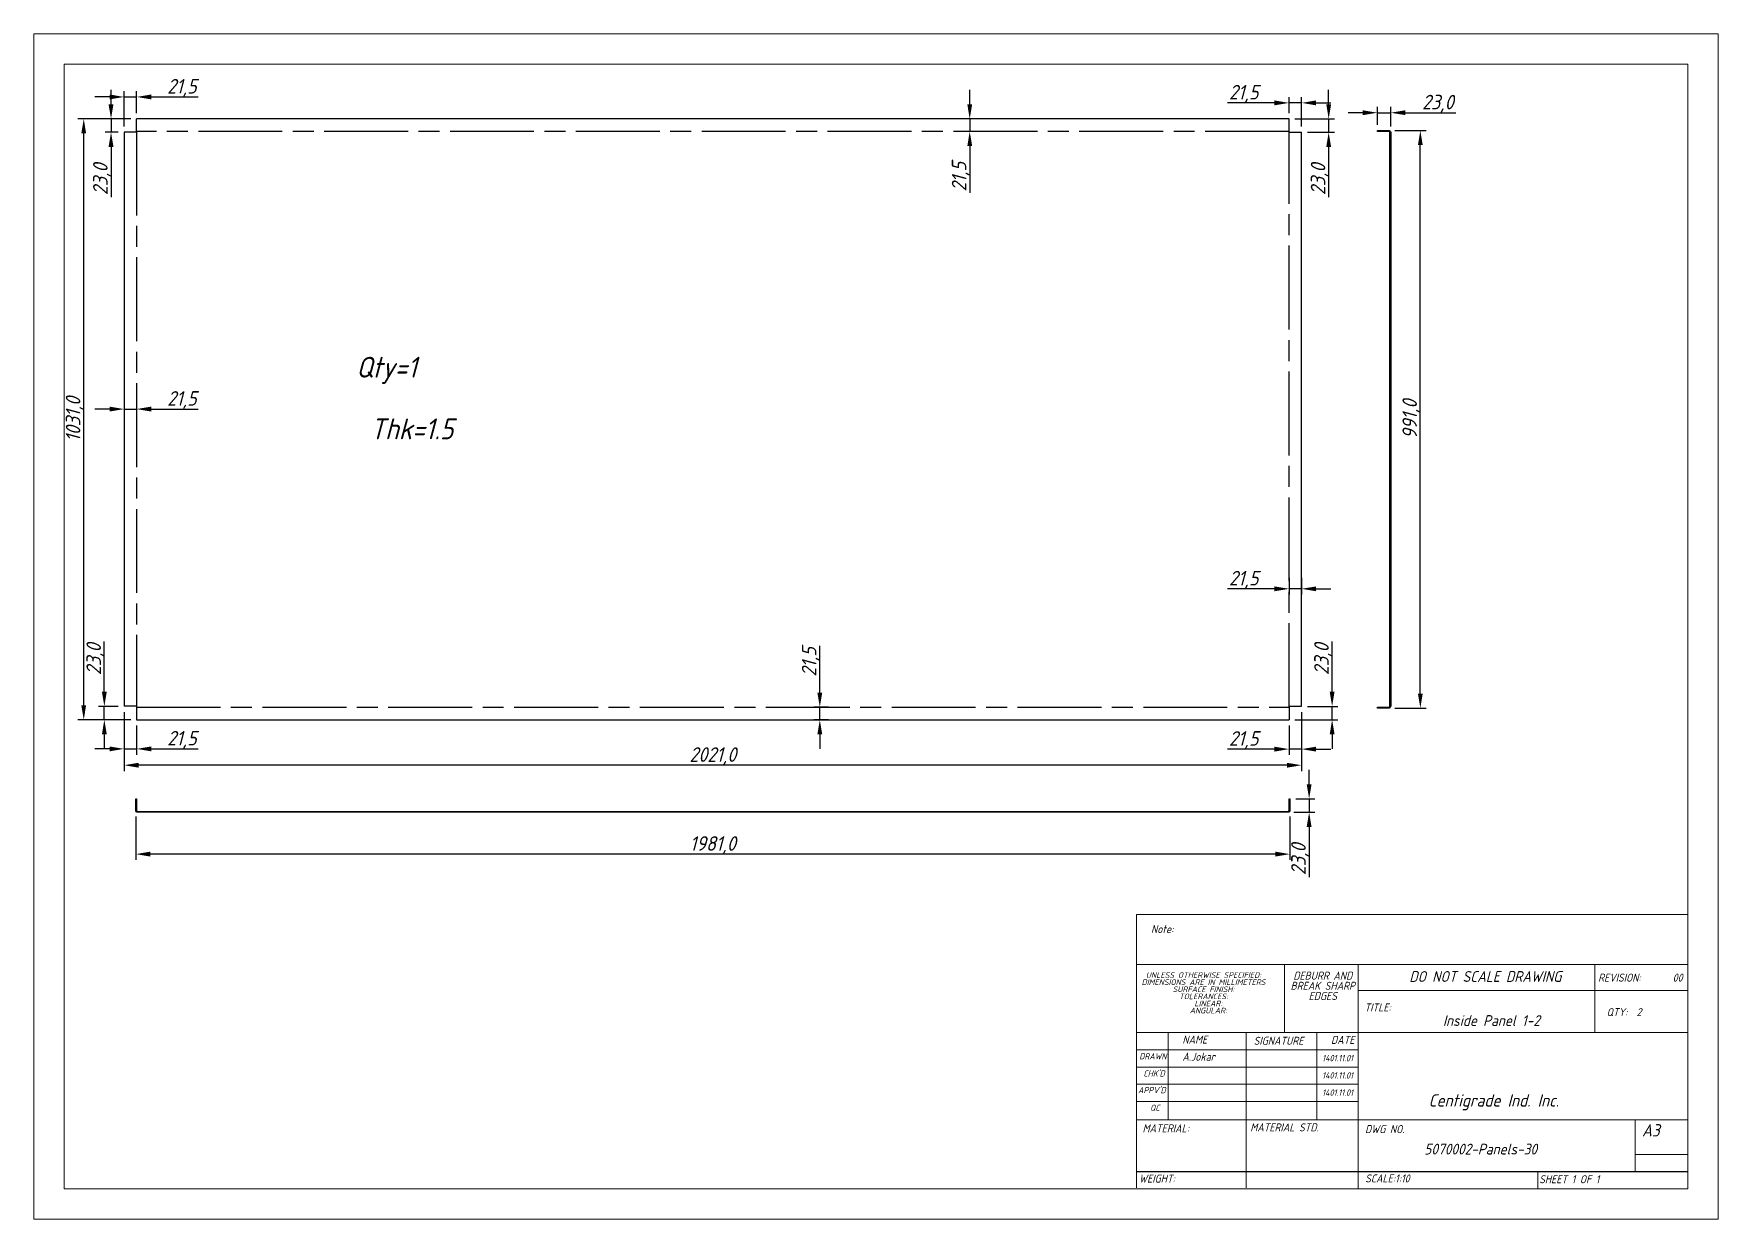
# Model space of a CAD drawing. Header units: inches. Extents: x 18597 to 101525, y -10106 to 51.
# Drawn here: x 57262 to 60154, y -5504 to -3469 of the extents above; entities that cross this region are included whole.
import ezdxf

# ---------------------------------------------------------------- set-up
doc = ezdxf.new("R2010")
doc.units = ezdxf.units.IN
doc.header["$LTSCALE"] = 6
doc.header["$MEASUREMENT"] = 0
doc.linetypes.add('ACAD_ISO08W100', pattern=[36, 24, -3, 6, -3])
doc.linetypes.add('SLD-Solid', pattern=[0])
doc.styles.add('GENISO', font='geniso.shx', dxfattribs={"oblique": 15})
doc.dimstyles.new('Scale', dxfattribs={"dimscale": 10, "dimtxt": 2.5, "dimasz": 2.5, "dimexe": 1, "dimexo": 1, "dimgap": 0.1, "dimtad": 1, "dimdec": 1, "dimzin": 0, "dimtxsty": 'GENISO', "dimcen": 2.5, "dimclrd": 1, "dimclre": 1, "dimclrt": 256, "dimadec": 0, "dimazin": 0, "dimtfac": 1, "dimtdec": 1, "dimtmove": 0, "dimatfit": 3, "dimfxl": 1, "dimtzin": 0, "dimlwd": -1, "dimlwe": -1, "dimarcsym": 0})

# ---------------------------------------------------------------- blocks, each defined once
blk = doc.blocks.new('*D550')
at = {"color": 1, "transparency": 16777216}
for p, q in [((58611.5, -4599.8), (58611.5, -4519.2)), ((58626.2, -4624.8), (58601.5, -4624.8)), ((58611.5, -4646.3), (58611.5, -4624.8)), ((58626.2, -4646.3), (58601.5, -4646.3)), ((58611.5, -4671.3), (58611.5, -4696.3))]:
    blk.add_line(p, q, dxfattribs=at)
for points in [[(58607.4, -4599.8), (58615.7, -4599.8), (58611.5, -4624.8)], [(58607.4, -4671.3), (58615.7, -4671.3), (58611.5, -4646.3)]]:
    blk.add_solid(points, dxfattribs=at)
at = {"layer": 'Defpoints', "color": 0, "transparency": 16777216}
for p in [(58611.5, -4624.8), (58636.2, -4624.8), (58636.2, -4646.3)]:
    blk.add_point(p, dxfattribs=at)
at = {"transparency": 16777216, "insert": (58596.1, -4547), "char_height": 25, "attachment_point": 5, "rotation": 90, "style": 'GENISO'}
blk.add_mtext('21,5', dxfattribs=at)
blk = doc.blocks.new('*D551')
at = {"color": 1, "transparency": 16777216}
for p, q in [((59391.9, -4421.6), (59311.4, -4421.6)), ((59416.9, -4402.5), (59416.9, -4431.6)), ((59438.4, -4421.6), (59416.9, -4421.6)), ((59438.4, -4402.5), (59438.4, -4431.6)), ((59463.4, -4421.6), (59488.4, -4421.6))]:
    blk.add_line(p, q, dxfattribs=at)
for points in [[(59391.9, -4417.5), (59391.9, -4425.8), (59416.9, -4421.6)], [(59463.4, -4417.5), (59463.4, -4425.8), (59438.4, -4421.6)]]:
    blk.add_solid(points, dxfattribs=at)
at = {"layer": 'Defpoints', "color": 0, "transparency": 16777216}
for p in [(59416.9, -4392.5), (59438.4, -4392.5), (59416.9, -4421.6)]:
    blk.add_point(p, dxfattribs=at)
at = {"transparency": 16777216, "insert": (59339.1, -4406.3), "char_height": 25, "attachment_point": 5, "style": 'GENISO'}
blk.add_mtext('21,5', dxfattribs=at)
blk = doc.blocks.new('*D552')
at = {"color": 1, "transparency": 16777216}
for p, q in [((58868.8, -3590.3), (58868.8, -3565.3)), ((58868.8, -3615.3), (58868.8, -3636.8)), ((58868.8, -3661.8), (58868.8, -3742.3))]:
    blk.add_line(p, q, dxfattribs=at)
for points in [[(58864.7, -3590.3), (58873, -3590.3), (58868.8, -3615.3)], [(58864.7, -3661.8), (58873, -3661.8), (58868.8, -3636.8)]]:
    blk.add_solid(points, dxfattribs=at)
at = {"layer": 'Defpoints', "color": 0, "transparency": 16777216}
for p in [(58868.8, -3615.3), (58868.8, -3636.8), (58868.8, -3636.8)]:
    blk.add_point(p, dxfattribs=at)
at = {"transparency": 16777216, "insert": (58853.5, -3714.5), "char_height": 25, "attachment_point": 5, "rotation": 90, "style": 'GENISO'}
blk.add_mtext('21,5', dxfattribs=at)
blk = doc.blocks.new('*D553')
at = {"color": 1, "transparency": 16777216}
for p, q in [((57392.4, -4113.2), (57367.4, -4113.2)), ((57417.4, -4108.6), (57417.4, -4123.2)), ((57417.4, -4113.2), (57438.9, -4113.2)), ((57438.9, -4108.6), (57438.9, -4123.2)), ((57463.9, -4113.2), (57544.4, -4113.2))]:
    blk.add_line(p, q, dxfattribs=at)
for points in [[(57392.4, -4109), (57392.4, -4117.4), (57417.4, -4113.2)], [(57463.9, -4109), (57463.9, -4117.4), (57438.9, -4113.2)]]:
    blk.add_solid(points, dxfattribs=at)
at = {"layer": 'Defpoints', "color": 0, "transparency": 16777216}
for p in [(57417.4, -4098.6), (57438.9, -4098.6), (57438.9, -4113.2)]:
    blk.add_point(p, dxfattribs=at)
at = {"transparency": 16777216, "insert": (57516.7, -4097.8), "char_height": 25, "attachment_point": 5, "style": 'GENISO'}
blk.add_mtext('21,5', dxfattribs=at)
blk = doc.blocks.new('*D554')
at = {"color": 1, "transparency": 16777216}
for p, q in [((57428.9, -3615.3), (57338.2, -3615.3)), ((57348.2, -4621.3), (57348.2, -3640.3)), ((57428.9, -4646.3), (57338.2, -4646.3))]:
    blk.add_line(p, q, dxfattribs=at)
for points in [[(57344, -3640.3), (57352.3, -3640.3), (57348.2, -3615.3)], [(57344, -4621.3), (57352.3, -4621.3), (57348.2, -4646.3)]]:
    blk.add_solid(points, dxfattribs=at)
at = {"layer": 'Defpoints', "color": 0, "transparency": 16777216}
for p in [(57348.2, -3615.3), (57438.9, -3615.3), (57438.9, -4646.3)]:
    blk.add_point(p, dxfattribs=at)
at = {"transparency": 16777216, "insert": (57332.8, -4130.8), "char_height": 25, "attachment_point": 5, "rotation": 90, "style": 'GENISO'}
blk.add_mtext('1031,0', dxfattribs=at)
blk = doc.blocks.new('*D555')
at = {"color": 1, "transparency": 16777216}
for p, q in [((57417.4, -4633.3), (57417.4, -4734.3)), ((59438.4, -4633.3), (59438.4, -4734.3)), ((59413.4, -4724.3), (57442.4, -4724.3))]:
    blk.add_line(p, q, dxfattribs=at)
for points in [[(57442.4, -4720.2), (57442.4, -4728.5), (57417.4, -4724.3)], [(59413.4, -4720.2), (59413.4, -4728.5), (59438.4, -4724.3)]]:
    blk.add_solid(points, dxfattribs=at)
at = {"layer": 'Defpoints', "color": 0, "transparency": 16777216}
for p in [(57417.4, -4623.3), (59438.4, -4623.3), (57417.4, -4724.3)]:
    blk.add_point(p, dxfattribs=at)
at = {"transparency": 16777216, "insert": (58427.9, -4709), "char_height": 25, "attachment_point": 5, "style": 'GENISO'}
blk.add_mtext('2021,0', dxfattribs=at)
blk = doc.blocks.new('*D556')
at = {"color": 1, "transparency": 16777216}
for p, q in [((57417.4, -4633.3), (57417.4, -4706.3)), ((57438.9, -4656.3), (57438.9, -4706.3)), ((57392.4, -4696.3), (57367.4, -4696.3)), ((57417.4, -4696.3), (57438.9, -4696.3)), ((57463.9, -4696.3), (57544.4, -4696.3))]:
    blk.add_line(p, q, dxfattribs=at)
for points in [[(57392.4, -4692.2), (57392.4, -4700.5), (57417.4, -4696.3)], [(57463.9, -4692.2), (57463.9, -4700.5), (57438.9, -4696.3)]]:
    blk.add_solid(points, dxfattribs=at)
at = {"layer": 'Defpoints', "color": 0, "transparency": 16777216}
for p in [(57417.4, -4623.3), (57438.9, -4646.3), (57438.9, -4696.3)]:
    blk.add_point(p, dxfattribs=at)
at = {"transparency": 16777216, "insert": (57516.7, -4680.9), "char_height": 25, "attachment_point": 5, "style": 'GENISO'}
blk.add_mtext('21,5', dxfattribs=at)
blk = doc.blocks.new('*D557')
at = {"color": 1, "transparency": 16777216}
for p, q in [((57383.5, -4598.3), (57383.5, -4511.8)), ((57407.4, -4623.3), (57373.5, -4623.3)), ((57383.5, -4646.3), (57383.5, -4623.3)), ((57429.1, -4646.3), (57373.5, -4646.3)), ((57383.5, -4671.3), (57383.5, -4696.3))]:
    blk.add_line(p, q, dxfattribs=at)
for points in [[(57379.4, -4598.3), (57387.7, -4598.3), (57383.5, -4623.3)], [(57379.4, -4671.3), (57387.7, -4671.3), (57383.5, -4646.3)]]:
    blk.add_solid(points, dxfattribs=at)
at = {"layer": 'Defpoints', "color": 0, "transparency": 16777216}
for p in [(57383.5, -4623.3), (57417.4, -4623.3), (57439.1, -4646.3)]:
    blk.add_point(p, dxfattribs=at)
at = {"transparency": 16777216, "insert": (57368.2, -4542.5), "char_height": 25, "attachment_point": 5, "rotation": 90, "style": 'GENISO'}
blk.add_mtext('23,0', dxfattribs=at)
blk = doc.blocks.new('*D558')
at = {"color": 1, "transparency": 16777216}
for p, q in [((59490.8, -4598.3), (59490.8, -4511.8)), ((59448.4, -4623.3), (59500.8, -4623.3)), ((59490.8, -4646.3), (59490.8, -4623.3)), ((59426.9, -4646.3), (59500.8, -4646.3)), ((59490.8, -4671.3), (59490.8, -4696.3))]:
    blk.add_line(p, q, dxfattribs=at)
for points in [[(59486.7, -4598.3), (59495, -4598.3), (59490.8, -4623.3)], [(59486.7, -4671.3), (59495, -4671.3), (59490.8, -4646.3)]]:
    blk.add_solid(points, dxfattribs=at)
at = {"layer": 'Defpoints', "color": 0, "transparency": 16777216}
for p in [(59438.4, -4623.3), (59490.8, -4623.3), (59416.9, -4646.3)]:
    blk.add_point(p, dxfattribs=at)
at = {"transparency": 16777216, "insert": (59475.5, -4542.5), "char_height": 25, "attachment_point": 5, "rotation": 90, "style": 'GENISO'}
blk.add_mtext('23,0', dxfattribs=at)
blk = doc.blocks.new('*D559')
at = {"color": 1, "transparency": 16777216}
for p, q in [((59438.4, -4633.3), (59438.4, -4706.7)), ((59416.9, -4656.3), (59416.9, -4706.7)), ((59391.9, -4696.7), (59311.4, -4696.7)), ((59438.4, -4696.7), (59416.9, -4696.7)), ((59463.4, -4696.7), (59488.4, -4696.7))]:
    blk.add_line(p, q, dxfattribs=at)
for points in [[(59391.9, -4692.5), (59391.9, -4700.9), (59416.9, -4696.7)], [(59463.4, -4692.5), (59463.4, -4700.9), (59438.4, -4696.7)]]:
    blk.add_solid(points, dxfattribs=at)
at = {"layer": 'Defpoints', "color": 0, "transparency": 16777216}
for p in [(59438.4, -4623.3), (59416.9, -4646.3), (59416.9, -4696.7)]:
    blk.add_point(p, dxfattribs=at)
at = {"transparency": 16777216, "insert": (59339.1, -4681.3), "char_height": 25, "attachment_point": 5, "style": 'GENISO'}
blk.add_mtext('21,5', dxfattribs=at)
blk = doc.blocks.new('*D560')
at = {"color": 1, "transparency": 16777216}
for p, q in [((59484.9, -3590.3), (59484.9, -3565.3)), ((59426.9, -3615.3), (59494.9, -3615.3)), ((59448.4, -3638.3), (59494.9, -3638.3)), ((59484.9, -3615.3), (59484.9, -3638.3)), ((59484.9, -3663.3), (59484.9, -3749.7))]:
    blk.add_line(p, q, dxfattribs=at)
for points in [[(59480.8, -3590.3), (59489.1, -3590.3), (59484.9, -3615.3)], [(59480.8, -3663.3), (59489.1, -3663.3), (59484.9, -3638.3)]]:
    blk.add_solid(points, dxfattribs=at)
at = {"layer": 'Defpoints', "color": 0, "transparency": 16777216}
for p in [(59416.9, -3615.3), (59438.4, -3638.3), (59484.9, -3638.3)]:
    blk.add_point(p, dxfattribs=at)
at = {"transparency": 16777216, "insert": (59469.6, -3719), "char_height": 25, "attachment_point": 5, "rotation": 90, "style": 'GENISO'}
blk.add_mtext('23,0', dxfattribs=at)
blk = doc.blocks.new('*D561')
at = {"color": 1, "transparency": 16777216}
for p, q in [((59416.9, -3605.3), (59416.9, -3577.8)), ((59438.4, -3628.3), (59438.4, -3577.8)), ((59391.9, -3587.8), (59311.4, -3587.8)), ((59438.4, -3587.8), (59416.9, -3587.8)), ((59463.4, -3587.8), (59488.4, -3587.8))]:
    blk.add_line(p, q, dxfattribs=at)
for points in [[(59391.9, -3583.6), (59391.9, -3592), (59416.9, -3587.8)], [(59463.4, -3583.6), (59463.4, -3592), (59438.4, -3587.8)]]:
    blk.add_solid(points, dxfattribs=at)
at = {"layer": 'Defpoints', "color": 0, "transparency": 16777216}
for p in [(59416.9, -3587.8), (59416.9, -3615.3), (59438.4, -3638.3)]:
    blk.add_point(p, dxfattribs=at)
at = {"transparency": 16777216, "insert": (59339.1, -3572.4), "char_height": 25, "attachment_point": 5, "style": 'GENISO'}
blk.add_mtext('21,5', dxfattribs=at)
blk = doc.blocks.new('*D562')
at = {"color": 1, "transparency": 16777216}
for p, q in [((57392.4, -3577.6), (57367.4, -3577.6)), ((57417.4, -3628.3), (57417.4, -3567.6)), ((57417.4, -3577.6), (57438.9, -3577.6)), ((57438.9, -3605.3), (57438.9, -3567.6)), ((57463.9, -3577.6), (57544.4, -3577.6))]:
    blk.add_line(p, q, dxfattribs=at)
for points in [[(57392.4, -3573.4), (57392.4, -3581.8), (57417.4, -3577.6)], [(57463.9, -3573.4), (57463.9, -3581.8), (57438.9, -3577.6)]]:
    blk.add_solid(points, dxfattribs=at)
at = {"layer": 'Defpoints', "color": 0, "transparency": 16777216}
for p in [(57438.9, -3577.6), (57417.4, -3638.3), (57438.9, -3615.3)]:
    blk.add_point(p, dxfattribs=at)
at = {"transparency": 16777216, "insert": (57516.7, -3562.2), "char_height": 25, "attachment_point": 5, "style": 'GENISO'}
blk.add_mtext('21,5', dxfattribs=at)
blk = doc.blocks.new('*D563')
at = {"color": 1, "transparency": 16777216}
for p, q in [((57395, -3590.3), (57395, -3565.3)), ((57428.9, -3615.3), (57385, -3615.3)), ((57407.4, -3638.3), (57385, -3638.3)), ((57395, -3615.3), (57395, -3638.3)), ((57395, -3663.3), (57395, -3749.7))]:
    blk.add_line(p, q, dxfattribs=at)
for points in [[(57390.8, -3590.3), (57399.2, -3590.3), (57395, -3615.3)], [(57390.8, -3663.3), (57399.2, -3663.3), (57395, -3638.3)]]:
    blk.add_solid(points, dxfattribs=at)
at = {"layer": 'Defpoints', "color": 0, "transparency": 16777216}
for p in [(57395, -3638.3), (57417.4, -3638.3), (57438.9, -3615.3)]:
    blk.add_point(p, dxfattribs=at)
at = {"transparency": 16777216, "insert": (57379.6, -3719), "char_height": 25, "attachment_point": 5, "rotation": 90, "style": 'GENISO'}
blk.add_mtext('23,0', dxfattribs=at)
blk = doc.blocks.new('*D564')
at = {"color": 1, "transparency": 16777216}
for p, q in [((59451.4, -4757.1), (59451.4, -4732.1)), ((59428.4, -4782.1), (59461.4, -4782.1)), ((59451.4, -4782.1), (59451.4, -4805.1)), ((59425.4, -4805.1), (59461.4, -4805.1)), ((59451.4, -4830.1), (59451.4, -4916.6))]:
    blk.add_line(p, q, dxfattribs=at)
for points in [[(59447.2, -4757.1), (59455.5, -4757.1), (59451.4, -4782.1)], [(59447.2, -4830.1), (59455.5, -4830.1), (59451.4, -4805.1)]]:
    blk.add_solid(points, dxfattribs=at)
at = {"layer": 'Defpoints', "color": 0, "transparency": 16777216}
for p in [(59418.4, -4782.1), (59415.4, -4805.1), (59451.4, -4805.1)]:
    blk.add_point(p, dxfattribs=at)
at = {"transparency": 16777216, "insert": (59436, -4885.9), "char_height": 25, "attachment_point": 5, "rotation": 90, "style": 'GENISO'}
blk.add_mtext('23,0', dxfattribs=at)
blk = doc.blocks.new('*D565')
at = {"color": 1, "transparency": 16777216}
for p, q in [((57437.4, -4812.1), (57437.4, -4886.9)), ((59418.4, -4812.1), (59418.4, -4886.9)), ((59393.4, -4876.9), (57462.4, -4876.9))]:
    blk.add_line(p, q, dxfattribs=at)
for points in [[(57462.4, -4872.7), (57462.4, -4881), (57437.4, -4876.9)], [(59393.4, -4872.7), (59393.4, -4881), (59418.4, -4876.9)]]:
    blk.add_solid(points, dxfattribs=at)
at = {"layer": 'Defpoints', "color": 0, "transparency": 16777216}
for p in [(57437.4, -4802.1), (59418.4, -4802.1), (57437.4, -4876.9)]:
    blk.add_point(p, dxfattribs=at)
at = {"transparency": 16777216, "insert": (58427.9, -4861.5), "char_height": 25, "attachment_point": 5, "style": 'GENISO'}
blk.add_mtext('1981,0', dxfattribs=at)
blk = doc.blocks.new('*D566')
at = {"color": 1, "transparency": 16777216}
for p, q in [((59598.5, -3635.3), (59652.2, -3635.3)), ((59642.2, -4601.3), (59642.2, -3660.3)), ((59598.5, -4626.3), (59652.2, -4626.3))]:
    blk.add_line(p, q, dxfattribs=at)
for points in [[(59638.1, -3660.3), (59646.4, -3660.3), (59642.2, -3635.3)], [(59638.1, -4601.3), (59646.4, -4601.3), (59642.2, -4626.3)]]:
    blk.add_solid(points, dxfattribs=at)
at = {"layer": 'Defpoints', "color": 0, "transparency": 16777216}
for p in [(59588.5, -3635.3), (59642.2, -3635.3), (59588.5, -4626.3)]:
    blk.add_point(p, dxfattribs=at)
at = {"transparency": 16777216, "insert": (59626.9, -4130.8), "char_height": 25, "attachment_point": 5, "rotation": 90, "style": 'GENISO'}
blk.add_mtext('991,0', dxfattribs=at)
blk = doc.blocks.new('*D567')
at = {"color": 1, "transparency": 16777216}
for p, q in [((59543.5, -3604.7), (59518.5, -3604.7)), ((59568.5, -3625.3), (59568.5, -3594.7)), ((59568.5, -3604.7), (59591.5, -3604.7)), ((59591.5, -3628.3), (59591.5, -3594.7)), ((59616.5, -3604.7), (59703, -3604.7))]:
    blk.add_line(p, q, dxfattribs=at)
for points in [[(59543.5, -3600.5), (59543.5, -3608.8), (59568.5, -3604.7)], [(59616.5, -3600.5), (59616.5, -3608.8), (59591.5, -3604.7)]]:
    blk.add_solid(points, dxfattribs=at)
at = {"layer": 'Defpoints', "color": 0, "transparency": 16777216}
for p in [(59591.5, -3604.7), (59568.5, -3635.3), (59591.5, -3638.3)]:
    blk.add_point(p, dxfattribs=at)
at = {"transparency": 16777216, "insert": (59672.3, -3589.3), "char_height": 25, "attachment_point": 5, "style": 'GENISO'}
blk.add_mtext('23,0', dxfattribs=at)

msp = doc.modelspace()

# ---------------------------------------------------------------- linework, layer by layer
for p, q in [((57438.9, -3638.26), (57417.4, -3638.26)), ((57438.9, -3636.76), (57438.9, -3615.26)), ((59416.9, -3636.76), (59416.9, -3615.26)), ((59416.9, -3638.26), (59438.4, -3638.26)), ((57438.9, -4623.26), (57417.4, -4623.26)), ((57438.9, -4624.76), (57438.9, -4646.26)), ((59416.9, -4623.26), (59438.4, -4623.26)), ((59416.9, -4624.76), (59416.9, -4646.26)), ((59155.26, -5421.64), (60101.41, -5421.64))]:
    msp.add_line(p, q)
at = {"color": 7, "linetype": 'SLD-Solid', "lineweight": 0}
for p, q in [((59155.26, -4980.29), (60101.41, -4980.29)), ((59155.26, -4980.29), (59155.26, -5066.31)), ((59155.26, -5066.31), (60101.41, -5066.31)), ((59155.26, -5066.31), (59155.26, -5449.51)), ((59408.87, -5066.31), (59408.87, -5183.01)), ((59535.67, -5066.31), (59535.67, -5451.25)), ((59941.79, -5183.01), (59941.79, -5066.31)), ((60101.41, -5110.73), (59535.67, -5110.73)), ((60101.41, -5183.01), (59155.26, -5183.01)), ((59209.6, -5183.01), (59209.6, -5332.81)), ((59343.31, -5183.01), (59343.31, -5449.51)), ((59464.6, -5183.01), (59464.6, -5332.81)), ((59535.67, -5449.51), (59535.67, -5183.01)), ((59535.67, -5212.62), (59155.26, -5212.62)), ((59535.67, -5242.23), (59155.26, -5242.23)), ((59535.67, -5271.84), (59155.26, -5271.84)), ((59535.67, -5301.45), (59155.26, -5301.45)), ((59227.72, -5332.81), (59155.26, -5332.81)), ((59227.72, -5332.81), (60101.41, -5332.81)), ((60010.83, -5421.64), (60010.83, -5332.81)), ((60101.41, -5392.03), (60010.83, -5392.03)), ((59843.62, -5451.25), (59843.62, -5421.64))]:
    msp.add_line(p, q, dxfattribs=at)
for points in [[(57262.27, -3469.08), (60153.66, -3469.08), (60153.66, -5503.5), (57262.27, -5503.5)], [(57314.53, -3521.33), (60101.41, -3521.33), (60101.41, -5451.25), (57314.53, -5451.25)]]:
    msp.add_lwpolyline(points, close=True, dxfattribs=at)
for points in [[(57417.4, -3638.26), (57417.4, -4623.26)], [(59416.9, -3615.26), (57438.9, -3615.26)], [(59438.4, -4623.26), (59438.4, -3638.26)], [(57438.9, -4646.26), (59416.9, -4646.26)]]:
    msp.add_lwpolyline(points)
at = {"linetype": 'ACAD_ISO08W100'}
msp.add_lwpolyline([(59416.9, -3636.76), (57438.9, -3636.76), (57438.9, -4624.76), (59416.9, -4624.76)], close=True, dxfattribs=at)
for points in [[(59568.52, -4624.76), (59588.52, -4624.76, 0.4142136), (59590.02, -4623.26), (59590.02, -3638.26, 0.4142136), (59588.52, -3636.76), (59568.52, -3636.76), (59568.52, -3635.26), (59588.52, -3635.26, -0.4142136), (59591.52, -3638.26), (59591.52, -4623.26, -0.4142136), (59588.52, -4626.26), (59568.52, -4626.26)], [(57438.9, -4782.12), (57438.9, -4802.12, 0.4142136), (57440.4, -4803.62), (59415.4, -4803.62, 0.4142136), (59416.9, -4802.12), (59416.9, -4782.12), (59418.4, -4782.12), (59418.4, -4802.12, -0.4142136), (59415.4, -4805.12), (57440.4, -4805.12, -0.4142136), (57437.4, -4802.12), (57437.4, -4782.12)]]:
    msp.add_lwpolyline(points, format="xyb", close=True)

# ---------------------------------------------------------------- texts
at = {"style": 'GENISO', "oblique": 15}
for s, p in [('Qty=1', (57815.76, -4059.18)), ('Thk=1.5', (57839.86, -4165.06))]:
    msp.add_text(s, height=35.747, dxfattribs=at).set_placement(p)
at = {"attachment_point": 5, "style": 'GENISO'}
for s, insert, char_height in [('Note:', (59199.34, -5005.47), 13.737), ('UNLESS OTHERWISE SPECIFIED:', (59270.14, -5084.39), 9.6156), ('DEBURR AND', (59474.75, -5085.44), 13.737), ('DO NOT SCALE DRAWING', (59753.82, -5086.88), 18.4916), ('REVISION:       00', (60019.86, -5088.83), 13.7366), ('DIMENSIONS ARE IN MILLIMETERS', (59270.14, -5096.58), 9.6156), ('SURFACE FINISH:', (59270.14, -5108.77), 9.6156), ('TOLERANCES:', (59270.14, -5120.97), 9.6156), ('BREAK SHARP', (59474.75, -5102.85), 13.7366), ('EDGES', (59474.75, -5120.27), 13.737), ('ANGULAR:', (59278.37, -5145.35), 9.616), ('LINEAR:', (59278.37, -5133.16), 9.616), ('TITLE:', (59569.02, -5139.95), 13.737), ('QTY:  2', (59991.83, -5148.05), 13.737), ('Inside Panel 1-2', (59764.22, -5162.46), 18.4916), ('NAME', (59255.05, -5195.19), 13.737), ('SIGNATURE', (59398.87, -5197.16), 13.737), ('DATE', (59509.03, -5195.63), 13.737), ('DRAWN', (59183.18, -5223.88), 10.567), ('A.Jokar', (59261.77, -5224.59), 13.737), ('1401.11.01', (59500.15, -5226.92), 10.989), ("CHK'D", (59185.25, -5253.3), 10.567), ('1401.11.01', (59500.15, -5256.53), 10.989), ("APPV'D", (59181.5, -5281.83), 10.567), ('1401.11.01', (59500.15, -5286.14), 10.989), ('Centigrade Ind. Inc.', (59768.28, -5302.71), 21.1333), ('QC', (59186.53, -5312.14), 10.567), ('MATERIAL:', (59205.35, -5347.38), 13.737), ('MATERIAL STD.', (59408.99, -5345.82), 13.7366), ('DWG NO.', (59581.12, -5348.7), 13.737), ('A3', (60037.8, -5350.88), 21.133), ('5070002-Panels-30', (59745.76, -5383.09), 18.4916), ('WEIGHT:', (59190.25, -5433.65), 13.737), ('SCALE:1:10', (59585.68, -5433.33), 13.737), ('SHEET 1 OF 1', (59897.84, -5434.79), 13.7366)]:
    msp.add_mtext(s, dxfattribs=dict(at, insert=insert, char_height=char_height))

# ---------------------------------------------------------------- dimensions: what is measured, and where the dimension line sits
for base, p1, p2, picture, middle in [((57438.9, -3577.6), (57417.4, -3638.26), (57438.9, -3615.26), '*D562', (57516.67, -3562.22)), ((59416.9, -3587.79), (59438.4, -3638.26), (59416.9, -3615.26), '*D561', (59339.14, -3572.41)), ((59591.52, -3604.67), (59568.52, -3635.26), (59591.52, -3638.26), '*D567', (59672.25, -3589.29)), ((57438.9, -4113.19), (57417.4, -4098.6), (57438.9, -4098.6), '*D553', (57516.67, -4097.81)), ((59416.9, -4421.65), (59438.4, -4392.52), (59416.9, -4392.52), '*D551', (59339.14, -4406.27)), ((57438.9, -4696.32), (57417.4, -4623.26), (57438.9, -4646.26), '*D556', (57516.67, -4680.94)), ((57417.4, -4724.34), (59438.4, -4623.26), (57417.4, -4623.26), '*D555', (58427.9, -4708.96)), ((59416.9, -4696.69), (59438.4, -4623.26), (59416.9, -4646.26), '*D559', (59339.14, -4681.31)), ((57437.4, -4876.87), (59418.4, -4802.12), (57437.4, -4802.12), '*D565', (58427.9, -4861.5))]:
    dim = msp.add_linear_dim(base=base, p1=p1, p2=p2, dimstyle='Scale')
    dim.commit()
    dim.dimension.update_dxf_attribs({"geometry": picture, "text_midpoint": middle})
for base, p1, p2, picture, middle in [((57395, -3638.26), (57438.9, -3615.26), (57417.4, -3638.26), '*D563', (57379.62, -3718.99)), ((58868.85, -3636.76), (58868.85, -3615.26), (58868.85, -3636.76), '*D552', (58853.47, -3714.52)), ((59484.94, -3638.26), (59416.9, -3615.26), (59438.4, -3638.26), '*D560', (59469.56, -3718.99)), ((57348.16, -3615.26), (57438.9, -4646.26), (57438.9, -3615.26), '*D554', (57332.78, -4130.76)), ((59642.22, -3635.26), (59588.52, -4626.26), (59588.52, -3635.26), '*D566', (59626.86, -4130.76)), ((57383.53, -4623.26), (57439.06, -4646.26), (57417.4, -4623.26), '*D557', (57368.15, -4542.52)), ((59490.83, -4623.26), (59416.9, -4646.26), (59438.4, -4623.26), '*D558', (59475.45, -4542.52)), ((58611.52, -4624.76), (58636.25, -4646.26), (58636.25, -4624.76), '*D550', (58596.15, -4546.99)), ((59451.35, -4805.12), (59418.4, -4782.12), (59415.4, -4805.12), '*D564', (59435.98, -4885.85))]:
    dim = msp.add_linear_dim(base=base, p1=p1, p2=p2, angle=90, dimstyle='Scale')
    dim.commit()
    dim.dimension.update_dxf_attribs({"geometry": picture, "text_midpoint": middle})

doc.saveas('drawing.dxf')
